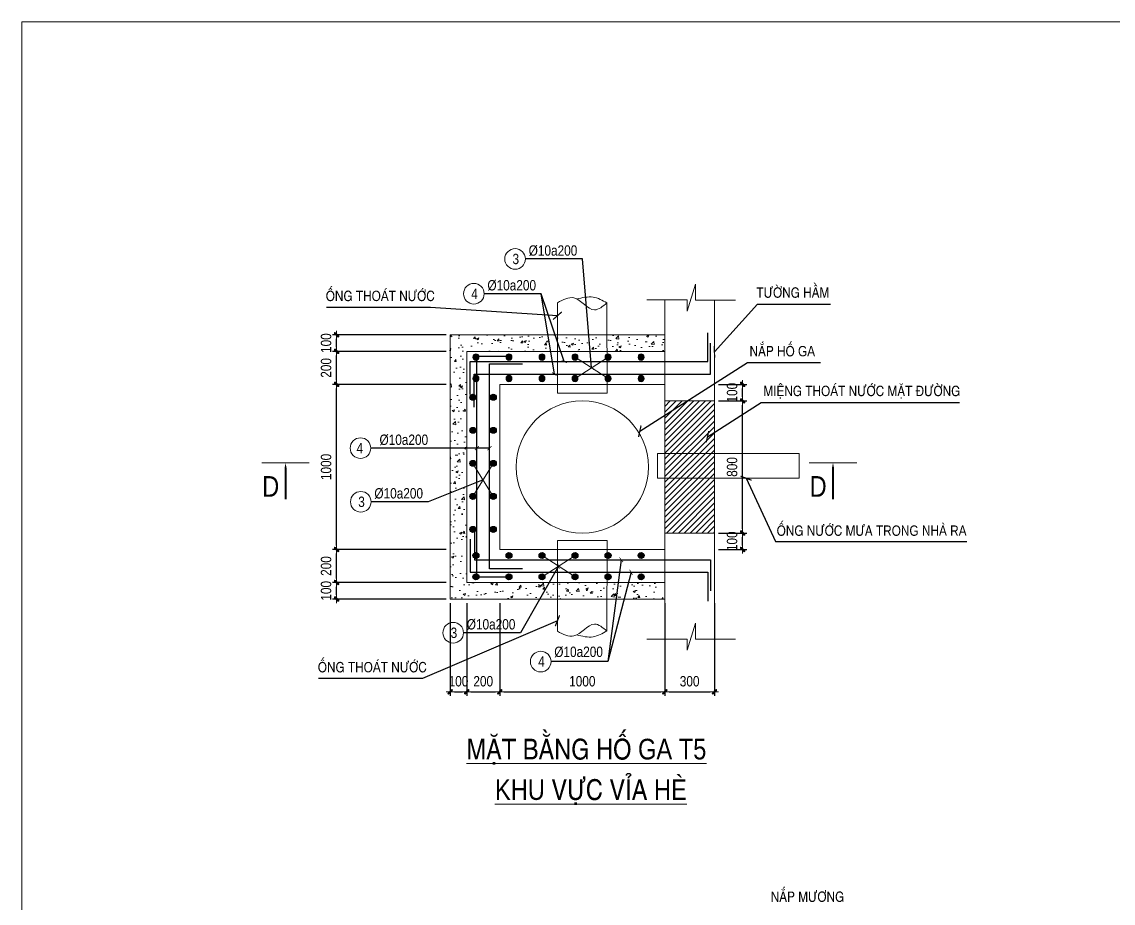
# Model space of a CAD drawing. Header units: millimetres. Extents: x -3568569 to -3536212, y 773195 to 801582.
# Drawn here: x -3553663 to -3547054, y 796245 to 801582 of the extents above; entities that cross this region are included whole.
import ezdxf
from ezdxf.enums import TextEntityAlignment as Align

# ---------------------------------------------------------------- set-up
doc = ezdxf.new("R2010")
doc.units = ezdxf.units.MM
doc.header["$MEASUREMENT"] = 0
doc.layers.get('0').update_dxf_attribs({"lineweight": 9})
doc.layers.get('Defpoints').update_dxf_attribs({"color": 10, "lineweight": 0})
for name, color, linetype, lineweight in [("'S_Concrete_Hatch_252", 252, 'Continuous', 9), ('chunho.q', 1, 'Continuous', 13), ('CTHEP', 4, 'Continuous', 30), ('DBAO', 2, 'Continuous', 13), ('KTH', 154, 'Continuous', 15), ('Net cat Betong', 6, 'Continuous', 40), ('STICK', 1, 'Continuous', 9), ('TEXT', 7, 'Continuous', 15)]:
    doc.layers.add(name, color=color, linetype=linetype, lineweight=lineweight)
for name, color, linetype in [('D-TEXT', 1, 'Continuous'), ('MEP-H-TXT25', 7, 'Continuous'), ('Wall Hatch', 134, 'Continuous')]:
    doc.layers.add(name, color=color, linetype=linetype)
doc.styles.add('Star-HelCon', font='VHELVCN_0.TTF')
doc.styles.add('TTP-HelCon', font='VHELVCN_0.TTF')
doc.dimstyles.new('TTP-25', dxfattribs={"dimscale": 25, "dimtxt": 2.5, "dimasz": 1, "dimexe": 1, "dimexo": 1, "dimgap": 0.09, "dimtad": 0, "dimdec": 4, "dimrnd": 5, "dimzin": 9, "dimdsep": 46, "dimtxsty": 'TTP-HelCon', "dimblk": 'Stick', "dimcen": 0.09, "dimdle": 1.5, "dimclrd": 256, "dimclre": 256, "dimclrt": 1, "dimadec": 0, "dimazin": 0, "dimtfac": 1, "dimtdec": 4, "dimtmove": 0, "dimatfit": 3, "dimldrblk": 'ARCHTICK', "dimfxl": 1, "dimtvp": 1, "dimtolj": 1, "dimtzin": 0, "dimarcsym": 0})

# ---------------------------------------------------------------- blocks, each defined once
blk = doc.blocks.new('Stick')
at = {"layer": 'STICK'}
h = blk.add_hatch(color=256, dxfattribs=at)
edge = h.paths.add_edge_path()
edge.add_line((0.3, 0.5), (-0.5, -0.3))
edge.add_arc((-0.4, -0.4), 0.141, 135, 315)
edge.add_line((-0.3, -0.5), (0.5, 0.3))
edge.add_arc((0.4, 0.4), 0.141, 315, 495)
blk.add_line((1, 0), (-1, 0), dxfattribs=at)
blk.add_lwpolyline([(0.3, 0.5), (-0.5, -0.3, 1), (-0.3, -0.5), (0.5, 0.3, 1), (0.3, 0.5, 1)], format="xyb", dxfattribs=at)
blk = doc.blocks.new('*U179')
at = {"layer": 'Wall Hatch'}
h = blk.add_hatch(color=2, dxfattribs=at)
h.dxf.hatch_style = 1
h.paths.add_polyline_path([(-18, 0, 1), (18, 0, 1)])
at = {"layer": 'D-TEXT'}
blk.add_circle((0, 0), 18, dxfattribs=at)
blk = doc.blocks.new('*U180')
at = {"layer": 'Net cat Betong', "color": 0, "linetype": 'ByBlock', "lineweight": -2, "transparency": 16777216}
for p in [(0, 1000), (0, 800), (0, 600), (0, 400), (0, 200), (0, 0)]:
    blk.add_blockref('*U179', p, dxfattribs=at)
blk = doc.blocks.new('*U178')
at = {"layer": 'Wall Hatch'}
h = blk.add_hatch(color=2, dxfattribs=at)
h.dxf.hatch_style = 1
h.paths.add_polyline_path([(-18, 0, 1), (18, 0, 1)])
at = {"layer": 'D-TEXT'}
blk.add_circle((0, 0), 18, dxfattribs=at)
blk = doc.blocks.new('*U177')
at = {"layer": 'Net cat Betong', "color": 0, "linetype": 'ByBlock', "lineweight": -2, "transparency": 16777216}
for p in [(0, 1000), (0, 800), (0, 600), (0, 400), (0, 200), (0, 0)]:
    blk.add_blockref('*U178', p, dxfattribs=at)
blk = doc.blocks.new('*U183')
at = {"layer": 'Wall Hatch'}
h = blk.add_hatch(color=2, dxfattribs=at)
h.dxf.hatch_style = 1
h.paths.add_polyline_path([(-18, 0, 1), (18, 0, 1)])
at = {"layer": 'D-TEXT'}
blk.add_circle((0, 0), 18, dxfattribs=at)
blk = doc.blocks.new('*U184')
at = {"layer": 'Net cat Betong', "color": 0, "linetype": 'ByBlock', "lineweight": -2, "transparency": 16777216}
for p in [(0, 1000), (0, 800), (0, 600), (0, 400), (0, 200), (0, 0)]:
    blk.add_blockref('*U183', p, dxfattribs=at)
blk = doc.blocks.new('*U182')
at = {"layer": 'Wall Hatch'}
h = blk.add_hatch(color=2, dxfattribs=at)
h.dxf.hatch_style = 1
h.paths.add_polyline_path([(-18, 0, 1), (18, 0, 1)])
at = {"layer": 'D-TEXT'}
blk.add_circle((0, 0), 18, dxfattribs=at)
blk = doc.blocks.new('*U181')
at = {"layer": 'Net cat Betong', "color": 0, "linetype": 'ByBlock', "lineweight": -2, "transparency": 16777216}
for p in [(0, 1000), (0, 800), (0, 600), (0, 400), (0, 200), (0, 0)]:
    blk.add_blockref('*U182', p, dxfattribs=at)
blk = doc.blocks.new('*U185')
at = {"layer": 'Wall Hatch'}
h = blk.add_hatch(color=2, dxfattribs=at)
h.dxf.hatch_style = 1
h.paths.add_polyline_path([(18, 0, 1), (-18, 0, 1)])
at = {"layer": 'D-TEXT'}
blk.add_circle((0, 0), 18, dxfattribs=at)
blk = doc.blocks.new('*U186')
at = {"layer": 'Net cat Betong', "color": 0, "linetype": 'ByBlock', "lineweight": -2, "transparency": 16777216}
for p in [(0, 800), (0, 600), (0, 400), (0, 200), (0, 0)]:
    blk.add_blockref('*U185', p, dxfattribs=at)
blk = doc.blocks.new('*U187')
at = {"layer": 'Wall Hatch'}
h = blk.add_hatch(color=2, dxfattribs=at)
h.dxf.hatch_style = 1
h.paths.add_polyline_path([(18, 0, 1), (-18, 0, 1)])
at = {"layer": 'D-TEXT'}
blk.add_circle((0, 0), 18, dxfattribs=at)
blk = doc.blocks.new('*U188')
at = {"layer": 'Net cat Betong', "color": 0, "linetype": 'ByBlock', "lineweight": -2, "transparency": 16777216}
for p in [(0, 800), (0, 600), (0, 400), (0, 200), (0, 0)]:
    blk.add_blockref('*U187', p, dxfattribs=at)
blk = doc.blocks.new('*D204')
at = {"layer": 'Defpoints', "color": 0, "ltscale": 0.8, "transparency": 16777216}
for p in [(-3551069, 798086.5), (-3550969, 798086.5), (-3550969, 797524.4)]:
    blk.add_point(p, dxfattribs=at)
at = {"layer": 'KTH', "lineweight": -2, "ltscale": 0.8, "transparency": 16777216}
for p, q in [((-3551069, 798061.5), (-3551069, 797499.4)), ((-3550969, 798061.5), (-3550969, 797499.4)), ((-3551044, 797524.4), (-3550994, 797524.4))]:
    blk.add_line(p, q, dxfattribs=at)
at = {"layer": 'KTH', "lineweight": -2, "ltscale": 0.8, "transparency": 16777216, "xscale": 25, "yscale": 25, "zscale": 25, "rotation": 180}
blk.add_blockref('Stick', (-3551069, 797524.4), dxfattribs=at)
at = {"layer": 'KTH', "lineweight": -2, "ltscale": 0.8, "transparency": 16777216, "xscale": 25, "yscale": 25, "zscale": 25}
blk.add_blockref('Stick', (-3550969, 797524.4), dxfattribs=at)
at = {"layer": 'KTH', "color": 1, "ltscale": 0.8, "transparency": 16777216, "insert": (-3551019, 797588.3), "char_height": 62.5, "attachment_point": 5, "style": 'TTP-HelCon'}
blk.add_mtext('\\A1;100', dxfattribs=at)
blk = doc.blocks.new('_ArchTick')
at = {"color": 0, "linetype": 'ByBlock', "const_width": 0.15}
blk.add_lwpolyline([(-0.5, -0.5), (0.5, 0.5)], dxfattribs=at)
blk = doc.blocks.new('*D205')
at = {"layer": 'Defpoints', "color": 0, "ltscale": 0.8, "transparency": 16777216}
for p in [(-3550969, 798086.5), (-3550769, 798086.5), (-3550769, 797524.4)]:
    blk.add_point(p, dxfattribs=at)
at = {"layer": 'KTH', "lineweight": -2, "ltscale": 0.8, "transparency": 16777216}
for p, q in [((-3550969, 798061.5), (-3550969, 797499.4)), ((-3550769, 798061.5), (-3550769, 797499.4)), ((-3550944, 797524.4), (-3550794, 797524.4))]:
    blk.add_line(p, q, dxfattribs=at)
at = {"layer": 'KTH', "lineweight": -2, "ltscale": 0.8, "transparency": 16777216, "xscale": 25, "yscale": 25, "zscale": 25, "rotation": 180}
blk.add_blockref('Stick', (-3550969, 797524.4), dxfattribs=at)
at = {"layer": 'KTH', "lineweight": -2, "ltscale": 0.8, "transparency": 16777216, "xscale": 25, "yscale": 25, "zscale": 25}
blk.add_blockref('Stick', (-3550769, 797524.4), dxfattribs=at)
at = {"layer": 'KTH', "color": 1, "ltscale": 0.8, "transparency": 16777216, "insert": (-3550869, 797588.3), "char_height": 62.5, "attachment_point": 5, "style": 'TTP-HelCon'}
blk.add_mtext('\\A1;200', dxfattribs=at)
blk = doc.blocks.new('*D206')
at = {"layer": 'Defpoints', "color": 0, "ltscale": 0.8, "transparency": 16777216}
for p in [(-3550769, 798086.5), (-3549769, 798086.5), (-3549769, 797524.4)]:
    blk.add_point(p, dxfattribs=at)
at = {"layer": 'KTH', "lineweight": -2, "ltscale": 0.8, "transparency": 16777216}
for p, q in [((-3550769, 798061.5), (-3550769, 797499.4)), ((-3549769, 798061.5), (-3549769, 797499.4)), ((-3550744, 797524.4), (-3549794, 797524.4))]:
    blk.add_line(p, q, dxfattribs=at)
at = {"layer": 'KTH', "lineweight": -2, "ltscale": 0.8, "transparency": 16777216, "xscale": 25, "yscale": 25, "zscale": 25, "rotation": 180}
blk.add_blockref('Stick', (-3550769, 797524.4), dxfattribs=at)
at = {"layer": 'KTH', "lineweight": -2, "ltscale": 0.8, "transparency": 16777216, "xscale": 25, "yscale": 25, "zscale": 25}
blk.add_blockref('Stick', (-3549769, 797524.4), dxfattribs=at)
at = {"layer": 'KTH', "color": 1, "ltscale": 0.8, "transparency": 16777216, "insert": (-3550269, 797588.3), "char_height": 62.5, "attachment_point": 5, "style": 'TTP-HelCon'}
blk.add_mtext('\\A1;1000', dxfattribs=at)
blk = doc.blocks.new('*D207')
at = {"layer": 'Defpoints', "color": 0, "ltscale": 0.8, "transparency": 16777216}
for p in [(-3549769, 798086.5), (-3549469, 798086.5), (-3549469, 797524.4)]:
    blk.add_point(p, dxfattribs=at)
at = {"layer": 'KTH', "lineweight": -2, "ltscale": 0.8, "transparency": 16777216}
for p, q in [((-3549769, 798061.5), (-3549769, 797499.4)), ((-3549469, 798061.5), (-3549469, 797499.4)), ((-3549744, 797524.4), (-3549494, 797524.4))]:
    blk.add_line(p, q, dxfattribs=at)
at = {"layer": 'KTH', "lineweight": -2, "ltscale": 0.8, "transparency": 16777216, "xscale": 25, "yscale": 25, "zscale": 25, "rotation": 180}
blk.add_blockref('Stick', (-3549769, 797524.4), dxfattribs=at)
at = {"layer": 'KTH', "lineweight": -2, "ltscale": 0.8, "transparency": 16777216, "xscale": 25, "yscale": 25, "zscale": 25}
blk.add_blockref('Stick', (-3549469, 797524.4), dxfattribs=at)
at = {"layer": 'KTH', "color": 1, "ltscale": 0.8, "transparency": 16777216, "insert": (-3549619, 797588.3), "char_height": 62.5, "attachment_point": 5, "style": 'TTP-HelCon'}
blk.add_mtext('\\A1;300', dxfattribs=at)
blk = doc.blocks.new('*D208')
at = {"layer": 'Defpoints', "color": 0, "ltscale": 0.8, "transparency": 16777216}
for p in [(-3551756.8, 798186.5), (-3551069, 798186.5), (-3551069, 798086.5)]:
    blk.add_point(p, dxfattribs=at)
at = {"layer": 'KTH', "lineweight": -2, "ltscale": 0.8, "transparency": 16777216}
for p, q in [((-3551094, 798186.5), (-3551781.8, 798186.5)), ((-3551756.8, 798111.5), (-3551756.8, 798161.5)), ((-3551094, 798086.5), (-3551781.8, 798086.5))]:
    blk.add_line(p, q, dxfattribs=at)
at = {"layer": 'KTH', "lineweight": -2, "ltscale": 0.8, "transparency": 16777216, "xscale": 25, "yscale": 25, "zscale": 25}
for p, rotation in [((-3551756.8, 798186.5), 90), ((-3551756.8, 798086.5), 270)]:
    blk.add_blockref('Stick', p, dxfattribs=dict(at, rotation=rotation))
at = {"layer": 'KTH', "color": 1, "ltscale": 0.8, "transparency": 16777216, "insert": (-3551820.6, 798136.5), "char_height": 62.5, "attachment_point": 5, "rotation": 90, "style": 'TTP-HelCon'}
blk.add_mtext('\\A1;100', dxfattribs=at)
blk = doc.blocks.new('*D209')
at = {"layer": 'Defpoints', "color": 0, "ltscale": 0.8, "transparency": 16777216}
for p in [(-3551756.8, 798386.5), (-3551069, 798386.5), (-3551069, 798186.5)]:
    blk.add_point(p, dxfattribs=at)
at = {"layer": 'KTH', "lineweight": -2, "ltscale": 0.8, "transparency": 16777216}
for p, q in [((-3551094, 798386.5), (-3551781.8, 798386.5)), ((-3551756.8, 798211.5), (-3551756.8, 798361.5)), ((-3551094, 798186.5), (-3551781.8, 798186.5))]:
    blk.add_line(p, q, dxfattribs=at)
at = {"layer": 'KTH', "lineweight": -2, "ltscale": 0.8, "transparency": 16777216, "xscale": 25, "yscale": 25, "zscale": 25}
for p, rotation in [((-3551756.8, 798386.5), 90), ((-3551756.8, 798186.5), 270)]:
    blk.add_blockref('Stick', p, dxfattribs=dict(at, rotation=rotation))
at = {"layer": 'KTH', "color": 1, "ltscale": 0.8, "transparency": 16777216, "insert": (-3551820.6, 798286.5), "char_height": 62.5, "attachment_point": 5, "rotation": 90, "style": 'TTP-HelCon'}
blk.add_mtext('\\A1;200', dxfattribs=at)
blk = doc.blocks.new('*D210')
at = {"layer": 'Defpoints', "color": 0, "ltscale": 0.8, "transparency": 16777216}
for p in [(-3551756.8, 799386.5), (-3551069, 799386.5), (-3551069, 798386.5)]:
    blk.add_point(p, dxfattribs=at)
at = {"layer": 'KTH', "lineweight": -2, "ltscale": 0.8, "transparency": 16777216}
for p, q in [((-3551094, 799386.5), (-3551781.8, 799386.5)), ((-3551756.8, 798411.5), (-3551756.8, 799361.5)), ((-3551094, 798386.5), (-3551781.8, 798386.5))]:
    blk.add_line(p, q, dxfattribs=at)
at = {"layer": 'KTH', "lineweight": -2, "ltscale": 0.8, "transparency": 16777216, "xscale": 25, "yscale": 25, "zscale": 25}
for p, rotation in [((-3551756.8, 799386.5), 90), ((-3551756.8, 798386.5), 270)]:
    blk.add_blockref('Stick', p, dxfattribs=dict(at, rotation=rotation))
at = {"layer": 'KTH', "color": 1, "ltscale": 0.8, "transparency": 16777216, "insert": (-3551820.6, 798886.5), "char_height": 62.5, "attachment_point": 5, "rotation": 90, "style": 'TTP-HelCon'}
blk.add_mtext('\\A1;1000', dxfattribs=at)
blk = doc.blocks.new('*D211')
at = {"layer": 'Defpoints', "color": 0, "ltscale": 0.8, "transparency": 16777216}
for p in [(-3551756.8, 799586.5), (-3551069, 799586.5), (-3551069, 799386.5)]:
    blk.add_point(p, dxfattribs=at)
at = {"layer": 'KTH', "lineweight": -2, "ltscale": 0.8, "transparency": 16777216}
for p, q in [((-3551094, 799586.5), (-3551781.8, 799586.5)), ((-3551756.8, 799411.5), (-3551756.8, 799561.5)), ((-3551094, 799386.5), (-3551781.8, 799386.5))]:
    blk.add_line(p, q, dxfattribs=at)
at = {"layer": 'KTH', "lineweight": -2, "ltscale": 0.8, "transparency": 16777216, "xscale": 25, "yscale": 25, "zscale": 25}
for p, rotation in [((-3551756.8, 799586.5), 90), ((-3551756.8, 799386.5), 270)]:
    blk.add_blockref('Stick', p, dxfattribs=dict(at, rotation=rotation))
at = {"layer": 'KTH', "color": 1, "ltscale": 0.8, "transparency": 16777216, "insert": (-3551820.6, 799486.5), "char_height": 62.5, "attachment_point": 5, "rotation": 90, "style": 'TTP-HelCon'}
blk.add_mtext('\\A1;200', dxfattribs=at)
blk = doc.blocks.new('*D212')
at = {"layer": 'Defpoints', "color": 0, "ltscale": 0.8, "transparency": 16777216}
for p in [(-3551756.8, 799686.5), (-3551069, 799686.5), (-3551069, 799586.5)]:
    blk.add_point(p, dxfattribs=at)
at = {"layer": 'KTH', "lineweight": -2, "ltscale": 0.8, "transparency": 16777216}
for p, q in [((-3551094, 799686.5), (-3551781.8, 799686.5)), ((-3551756.8, 799611.5), (-3551756.8, 799661.5)), ((-3551094, 799586.5), (-3551781.8, 799586.5))]:
    blk.add_line(p, q, dxfattribs=at)
at = {"layer": 'KTH', "lineweight": -2, "ltscale": 0.8, "transparency": 16777216, "xscale": 25, "yscale": 25, "zscale": 25}
for p, rotation in [((-3551756.8, 799686.5), 90), ((-3551756.8, 799586.5), 270)]:
    blk.add_blockref('Stick', p, dxfattribs=dict(at, rotation=rotation))
at = {"layer": 'KTH', "color": 1, "ltscale": 0.8, "transparency": 16777216, "insert": (-3551820.6, 799636.5), "char_height": 62.5, "attachment_point": 5, "rotation": 90, "style": 'TTP-HelCon'}
blk.add_mtext('\\A1;100', dxfattribs=at)
blk = doc.blocks.new('*D214')
at = {"layer": 'Defpoints', "color": 0, "ltscale": 0.8, "transparency": 16777216}
for p in [(-3549469, 798486.5), (-3549298, 798486.5), (-3549469, 798386.5)]:
    blk.add_point(p, dxfattribs=at)
at = {"layer": 'KTH', "lineweight": -2, "ltscale": 0.8, "transparency": 16777216}
for p, q in [((-3549444, 798486.5), (-3549273, 798486.5)), ((-3549298, 798411.5), (-3549298, 798461.5)), ((-3549444, 798386.5), (-3549273, 798386.5))]:
    blk.add_line(p, q, dxfattribs=at)
at = {"layer": 'KTH', "lineweight": -2, "ltscale": 0.8, "transparency": 16777216, "xscale": 25, "yscale": 25, "zscale": 25}
for p, rotation in [((-3549298, 798486.5), 90), ((-3549298, 798386.5), 270)]:
    blk.add_blockref('Stick', p, dxfattribs=dict(at, rotation=rotation))
at = {"layer": 'KTH', "color": 1, "ltscale": 0.8, "transparency": 16777216, "insert": (-3549361.8, 798436.5), "char_height": 62.5, "attachment_point": 5, "rotation": 90, "style": 'TTP-HelCon'}
blk.add_mtext('\\A1;100', dxfattribs=at)
blk = doc.blocks.new('*D215')
at = {"layer": 'Defpoints', "color": 0, "ltscale": 0.8, "transparency": 16777216}
for p in [(-3549469, 799286.5), (-3549298, 799286.5), (-3549469, 798486.5)]:
    blk.add_point(p, dxfattribs=at)
at = {"layer": 'KTH', "lineweight": -2, "ltscale": 0.8, "transparency": 16777216}
for p, q in [((-3549444, 799286.5), (-3549273, 799286.5)), ((-3549298, 798511.5), (-3549298, 799261.5)), ((-3549444, 798486.5), (-3549273, 798486.5))]:
    blk.add_line(p, q, dxfattribs=at)
at = {"layer": 'KTH', "lineweight": -2, "ltscale": 0.8, "transparency": 16777216, "xscale": 25, "yscale": 25, "zscale": 25}
for p, rotation in [((-3549298, 799286.5), 90), ((-3549298, 798486.5), 270)]:
    blk.add_blockref('Stick', p, dxfattribs=dict(at, rotation=rotation))
at = {"layer": 'KTH', "color": 1, "ltscale": 0.8, "transparency": 16777216, "insert": (-3549361.8, 798886.5), "char_height": 62.5, "attachment_point": 5, "rotation": 90, "style": 'TTP-HelCon'}
blk.add_mtext('\\A1;800', dxfattribs=at)
blk = doc.blocks.new('*D216')
at = {"layer": 'Defpoints', "color": 0, "ltscale": 0.8, "transparency": 16777216}
for p in [(-3549469, 799386.5), (-3549298, 799386.5), (-3549469, 799286.5)]:
    blk.add_point(p, dxfattribs=at)
at = {"layer": 'KTH', "lineweight": -2, "ltscale": 0.8, "transparency": 16777216}
for p, q in [((-3549444, 799386.5), (-3549273, 799386.5)), ((-3549298, 799311.5), (-3549298, 799361.5)), ((-3549444, 799286.5), (-3549273, 799286.5))]:
    blk.add_line(p, q, dxfattribs=at)
at = {"layer": 'KTH', "lineweight": -2, "ltscale": 0.8, "transparency": 16777216, "xscale": 25, "yscale": 25, "zscale": 25}
for p, rotation in [((-3549298, 799386.5), 90), ((-3549298, 799286.5), 270)]:
    blk.add_blockref('Stick', p, dxfattribs=dict(at, rotation=rotation))
at = {"layer": 'KTH', "color": 1, "ltscale": 0.8, "transparency": 16777216, "insert": (-3549361.8, 799336.5), "char_height": 62.5, "attachment_point": 5, "rotation": 90, "style": 'TTP-HelCon'}
blk.add_mtext('\\A1;100', dxfattribs=at)

msp = doc.modelspace()

# ---------------------------------------------------------------- hatches: boundary and pattern name
at = {"layer": "'S_Concrete_Hatch_252"}
h = msp.add_hatch(dxfattribs=at)
h.set_pattern_fill('AR-CONC', color=256, scale=20)
h.set_pattern_definition([(50, (-3560055.25, 786400.95), (143.452, -12.5504), [15, -165]), (355, (-3560055.25, 786400.95), (-27.7503, 150.4384), [12, -132]), (100.4514, (-3560043.29, 786399.9), (115.7018, 137.888), [12.748, -140.2284]), (46.1842, (-3560055.25, 786440.95), (213.4483, -33.1039), [22.5, -247.5]), (96.6356, (-3560037.46, 786438.2), (186.9324, 194.8237), [19.122, -210.3428]), (351.1842, (-3560055.25, 786440.95), (186.9324, 194.8237), [18, -198]), (21, (-3560035.25, 786430.95), (119.3814, -80.5238), [15, -165]), (326, (-3560035.25, 786430.95), (48.6631, 145.03), [12, -132]), (71.4514, (-3560025.3, 786424.24), (168.0445, 64.5062), [12.748, -140.2284]), (37.5, (-3560055.245, 786400.95), (2.43197, 66.57877), [0, -130.4, 0, -134, 0, -132.5]), (7.5, (-3560055.245, 786400.95), (52.6139, 78.88234), [0, -76.4, 0, -127.4, 0, -50.5]), (327.5, (-3560099.845, 786400.95), (106.76449, -4.51097), [0, -50, 0, -156, 0, -207]), (317.5, (-3560119.845, 786400.95), (116.63723, 20.021), [0, -65, 0, -103.6, 0, -147])])
h.paths.add_polyline_path([(-3551069.0421, 798086.45777), (-3549769.0421, 798086.45777), (-3549769.0421, 799686.45777), (-3551069.0421, 799686.45777)])
h.paths.add_polyline_path([(-3550969.0421, 798186.45777), (-3549769.0421, 798186.45777), (-3549769.0421, 799586.45777), (-3550969.0421, 799586.45777)], flags=16)
h = msp.add_hatch(dxfattribs=at)
h.set_pattern_fill('ANSI31', color=256, scale=200)
h.set_pattern_definition([(45, (-3552749.265, 801435.054), (-17.67767, 17.67767), [])])
h.paths.add_polyline_path([(-3549769.0421, 799286.45777), (-3549469.0421, 799286.45777), (-3549469.0421, 798486.45777), (-3549769.0421, 798486.45777)])

# ---------------------------------------------------------------- linework, layer by layer
for p, q in [((-3550313.14276, 799551.91974), (-3550113.14276, 799422.29979)), ((-3550113.14276, 799551.91974), (-3550313.14276, 799422.29979)), ((-3552210.02233, 798911.01784), (-3551922.27269, 798911.01784)), ((-3550931.50635, 798908.37746), (-3550807.95854, 798708.37746)), ((-3550807.95854, 798908.37746), (-3550931.50635, 798708.37746)), ((-3548894.67848, 798911.01784), (-3548606.92883, 798911.01784)), ((-3550513.14276, 798350.61575), (-3550313.14276, 798220.99579)), ((-3550313.14276, 798350.61575), (-3550513.14276, 798220.99579))]:
    msp.add_line(p, q, dxfattribs=at)
for points in [[(-3549878.3635, 799898.58538), (-3549633.41307, 799898.58538), (-3549633.41307, 799830.37245), (-3549584.26748, 799994.49041), (-3549584.26748, 799897.57062), (-3549341.30454, 799897.57062)], [(-3550419.66179, 799881.24566), (-3550419.10799, 799332.47941), (-3550119.10799, 799332.47941), (-3550119.66179, 799881.24566)], [(-3550419.66179, 797891.66988), (-3550419.10799, 798440.43613), (-3550119.10799, 798440.43613), (-3550119.66179, 797891.66988)], [(-3549878.3635, 797844.37027), (-3549633.41307, 797844.37027), (-3549633.41307, 797776.15734), (-3549584.26748, 797940.2753), (-3549584.26748, 797843.35551), (-3549341.30454, 797843.35551)]]:
    msp.add_lwpolyline(points, dxfattribs=at)
for points in [[(-3551069.0421, 798086.45777), (-3549769.0421, 798086.45777), (-3549769.0421, 799686.45777), (-3551069.0421, 799686.45777)], [(-3549769.0421, 799286.45777), (-3549469.0421, 799286.45777), (-3549469.0421, 798486.45777), (-3549769.0421, 798486.45777)], [(-3549813.70718, 798967.95133), (-3548955.9588, 798968.24775), (-3548955.9588, 798818.24775), (-3549813.62053, 798817.95138)]]:
    msp.add_lwpolyline(points, close=True, dxfattribs=at)
for centre, radius in [((-3550676.03186, 800146.1293), 62.5), ((-3550925.9066, 799935.65933), 62.5), ((-3550269.0421, 798886.45777), 400), ((-3551612.45606, 799000.46398), 62.5), ((-3551610.40931, 798675.57371), 62.5), ((-3551050.97476, 797882.37336), 62.5), ((-3550520.98919, 797707.57056), 62.5)]:
    msp.add_circle(centre, radius, dxfattribs=at)
for points in [[(-3550419.66179, 799881.24566), (-3550319.35895, 799910.10377), (-3550195.37511, 799837.77884), (-3550119.66179, 799881.24566)], [(-3550119.65915, 799879.83324), (-3550203.76145, 799915.07778), (-3550302.6799, 799903.64944)], [(-3550419.66179, 797891.66988), (-3550319.35895, 797862.81176), (-3550195.37511, 797935.1367), (-3550119.66179, 797891.66988)], [(-3550119.65915, 797893.08229), (-3550203.76145, 797857.83776), (-3550302.6799, 797869.2661)]]:
    msp.add_spline(points, degree=3, dxfattribs=at)
at = {"layer": 'CTHEP'}
for p, q in [((-3549509.36681, 799524.33948), (-3549509.36681, 799698.66189)), ((-3549492.58997, 799448.57606), (-3549492.58997, 799636.50534)), ((-3550948.4742, 799324.33948), (-3550948.4742, 799524.33948)), ((-3550948.4742, 799524.33948), (-3549509.36681, 799524.33948)), ((-3550923.30095, 799248.57606), (-3550923.30095, 799448.57606)), ((-3550923.30095, 799448.57606), (-3549492.58997, 799448.57606)), ((-3550922.91678, 798524.33948), (-3550922.91678, 798324.33948)), ((-3550922.91678, 798324.33948), (-3549492.58997, 798324.33948)), ((-3549492.58997, 798324.33948), (-3549492.58997, 798136.41019))]:
    msp.add_line(p, q, dxfattribs=at)
for points in [[(-3550706.92381, 798219.31004), (-3550906.92381, 798219.31004), (-3550906.92381, 799556.45777), (-3550706.92381, 799556.45777)], [(-3550631.16039, 798269.83333), (-3550831.16039, 798269.83333), (-3550831.16039, 799510.03406), (-3550631.16039, 799510.03406)], [(-3550949.08082, 798448.57606), (-3550949.08082, 798248.57606), (-3549509.36681, 798248.57606), (-3549509.36681, 798074.25364)]]:
    msp.add_lwpolyline(points, dxfattribs=at)
at = {"layer": 'DBAO'}
for p, q in [((-3549769.0421, 797844.37027), (-3549769.0421, 799898.58538)), ((-3549469.0421, 797844.37027), (-3549469.0421, 799898.58538)), ((-3549769.0421, 799286.45777), (-3549469.0421, 799286.45777)), ((-3549769.0421, 798486.45777), (-3549469.0421, 798486.45777))]:
    msp.add_line(p, q, dxfattribs=at)
for points in [[(-3550969.0421, 798186.45777), (-3549769.0421, 798186.45777), (-3549769.0421, 799586.45777), (-3550969.0421, 799586.45777)], [(-3550769.0421, 798386.45777), (-3549769.0421, 798386.45777), (-3549769.0421, 799386.45777), (-3550769.0421, 799386.45777)]]:
    msp.add_lwpolyline(points, close=True, dxfattribs=at)
at = {"layer": 'Defpoints'}
msp.add_lwpolyline([(-3553663.3981, 790666.77995), (-3540410.54605, 790666.77995), (-3540410.54605, 801582.27552), (-3553663.3981, 801582.27552)], close=True, dxfattribs=at)
at = {"layer": 'MEP-H-TXT25', "color": 0, "ltscale": 0.8, "flags": 128}
for points in [[(-3552066.09686, 798911.01784, 0, 46.66667, 0), (-3552066.09686, 798794.34806, 11.66667, 11.66667, 0), (-3552066.09686, 798690.92272, 11.66667, 11.66667, 0)], [(-3548750.75301, 798911.01784, 0, 46.66667, 0), (-3548750.75301, 798794.34806, 11.66667, 11.66667, 0), (-3548750.75301, 798690.92272, 11.66667, 11.66667, 0)]]:
    msp.add_lwpolyline(points, format="xyseb", dxfattribs=at)

# ---------------------------------------------------------------- block references
at = {"layer": 'Net cat Betong', "color": 2, "xscale": -1, "rotation": 270}
for name, p in [('*U177', (-3550913.14276, 799551.91974)), ('*U180', (-3550913.14276, 799422.29979))]:
    msp.add_blockref(name, p, dxfattribs=at)
at = {"layer": 'Net cat Betong', "color": 2}
for name, p in [('*U186', (-3550931.50635, 798508.37746)), ('*U188', (-3550807.95854, 798508.37746))]:
    msp.add_blockref(name, p, dxfattribs=at)
at = {"layer": 'Net cat Betong', "color": 2, "rotation": 270}
for name, p in [('*U184', (-3550913.14276, 798350.61575)), ('*U181', (-3550913.14276, 798220.99579))]:
    msp.add_blockref(name, p, dxfattribs=at)

# ---------------------------------------------------------------- texts
at = {"layer": 'chunho.q', "style": 'TTP-HelCon'}
for s, p in [('Þ10a200', (-3550593.91737, 800166.1293)), ('Þ10a200', (-3550843.7921, 799955.65933)), ('TÖÔØNG HAÀM', (-3549214.37056, 799911.50787)), ('OÁNG THOAÙT NÖÔÙC', (-3551822.70086, 799891.24271)), ('NAÉP HOÁ GA', (-3549256.2688, 799556.63206)), ('MIEÄNG THOAÙT NÖÔÙC MAËT ÑÖÔØNG', (-3549172.39762, 799315.66085)), ('Þ10a200', (-3551497.33193, 799020.11171)), ('Þ10a200', (-3551528.29482, 798695.57371)), ('OÁNG NÖÔÙC MÖA TRONG NHAØ RA', (-3549091.91892, 798469.63899)), ('Þ10a200', (-3550968.86026, 797902.37336)), ('Þ10a200', (-3550438.8747, 797735.82269)), ('OÁNG THOAÙT NÖÔÙC', (-3551870.93091, 797642.85323)), ('NAÉP MÖÔNG', (-3549128.08907, 796252.71116))]:
    msp.add_text(s, height=62.5, dxfattribs=at).set_placement(p)
at = {"layer": 'TEXT', "color": 1, "style": 'Star-HelCon'}
for s, p in [('3', (-3550671.8652, 800146.1293)), ('4', (-3550921.73993, 799935.65933)), ('4', (-3551616.62273, 799000.46398)), ('3', (-3551606.24265, 798675.57371)), ('3', (-3551046.80809, 797882.37336)), ('4', (-3550516.82252, 797707.57056))]:
    msp.add_text(s, height=62.5, dxfattribs=at).set_placement(p, align=Align.MIDDLE)
at = {"layer": 'TEXT', "color": 1, "style": 'TTP-HelCon'}
for s, p in [('D', (-3552207.93668, 798705.97954)), ('D', (-3548892.59283, 798705.97954)), ('%%UKHU VÖÏC VÆA HEØ', (-3550798.01263, 796870.01182))]:
    msp.add_text(s, height=125, dxfattribs=at).set_placement(p)
msp.add_text('%%UMAËT BAÈNG HOÁ GA T5', height=125, dxfattribs=at).set_placement((-3550244.17318, 797115.19189), align=Align.CENTER)

# ---------------------------------------------------------------- dimensions: what is measured, and where the dimension line sits
at = {"layer": 'KTH', "color": 2, "ltscale": 0.8}
for base, p1, p2, picture, middle in [((-3551756.79802, 799686.45777), (-3551069.0421, 799586.45777), (-3551069.0421, 799686.45777), '*D212', (-3551756.79802, 799636.45777)), ((-3549297.97568, 799386.45777), (-3549469.0421, 799286.45777), (-3549469.0421, 799386.45777), '*D216', (-3549297.97568, 799336.45777)), ((-3549297.97568, 798486.45777), (-3549469.0421, 798386.45777), (-3549469.0421, 798486.45777), '*D214', (-3549297.97568, 798436.45777)), ((-3551756.79802, 798186.45777), (-3551069.0421, 798086.45777), (-3551069.0421, 798186.45777), '*D208', (-3551756.79802, 798136.45777))]:
    dim = msp.add_linear_dim(base=base, p1=p1, p2=p2, angle=90, dimstyle='TTP-25', dxfattribs=at)
    dim.commit()
    dim.dimension.update_dxf_attribs({"geometry": picture, "text_midpoint": middle, "dimtype": 160})
for base, p1, p2, picture, middle in [((-3551756.79802, 799586.45777), (-3551069.0421, 799386.45777), (-3551069.0421, 799586.45777), '*D211', (-3551820.63136, 799486.45777)), ((-3551756.79802, 799386.45777), (-3551069.0421, 798386.45777), (-3551069.0421, 799386.45777), '*D210', (-3551820.63136, 798886.45777)), ((-3549297.97568, 799286.45777), (-3549469.0421, 798486.45777), (-3549469.0421, 799286.45777), '*D215', (-3549361.80902, 798886.45777)), ((-3551756.79802, 798386.45777), (-3551069.0421, 798186.45777), (-3551069.0421, 798386.45777), '*D209', (-3551820.63136, 798286.45777))]:
    dim = msp.add_linear_dim(base=base, p1=p1, p2=p2, angle=90, dimstyle='TTP-25', dxfattribs=at)
    dim.commit()
    dim.dimension.update_dxf_attribs({"geometry": picture, "text_midpoint": middle})
dim = msp.add_linear_dim(base=(-3550969.0421, 797524.44639), p1=(-3551069.0421, 798086.45777), p2=(-3550969.0421, 798086.45777), dimstyle='TTP-25', dxfattribs=at)
dim.commit()
dim.dimension.update_dxf_attribs({"geometry": '*D204', "text_midpoint": (-3551019.0421, 797524.44639), "dimtype": 160})
for base, p1, p2, picture, middle in [((-3550769.0421, 797524.44639), (-3550969.0421, 798086.45777), (-3550769.0421, 798086.45777), '*D205', (-3550869.0421, 797588.27972)), ((-3549769.0421, 797524.44639), (-3550769.0421, 798086.45777), (-3549769.0421, 798086.45777), '*D206', (-3550269.0421, 797588.27972)), ((-3549469.0421, 797524.44639), (-3549769.0421, 798086.45777), (-3549469.0421, 798086.45777), '*D207', (-3549619.0421, 797588.27972))]:
    dim = msp.add_linear_dim(base=base, p1=p1, p2=p2, dimstyle='TTP-25', dxfattribs=at)
    dim.commit()
    dim.dimension.update_dxf_attribs({"geometry": picture, "text_midpoint": middle})

# ---------------------------------------------------------------- leaders
at = {"layer": "'S_Concrete_Hatch_252"}
for points in [[(-3550213.14276, 799487.10976), (-3550268.7549, 800146.1293), (-3550613.53186, 800146.1293)], [(-3550378.65523, 799524.33948), (-3550518.62963, 799935.65933), (-3550863.4066, 799935.65933)], [(-3550438.33517, 799448.57606), (-3550518.62963, 799935.65933), (-3550863.4066, 799935.65933)], [(-3550869.73244, 798808.37746), (-3551203.13235, 798675.57371), (-3551547.90931, 798675.57371)], [(-3550413.14276, 798285.80577), (-3550643.6978, 797882.37336), (-3550988.47476, 797882.37336)], [(-3550033.41776, 798324.33948), (-3550113.71223, 797707.57056), (-3550458.48919, 797707.57056)], [(-3549973.73782, 798248.57606), (-3550113.71223, 797707.57056), (-3550458.48919, 797707.57056)]]:
    msp.add_leader(points, dimstyle='TTP-25', dxfattribs=at)
for points, override in [([(-3549469.0421, 799584.41064), (-3549207.28416, 799873.01048), (-3548765.56255, 799873.01048)], {"dimasz": 2}), ([(-3550419.58238, 799802.55209), (-3551189.17875, 799852.74532), (-3551819.12837, 799852.74532)], {"dimasz": 2}), ([(-3549920.80348, 799102.85986), (-3549268.99073, 799518.13467), (-3548827.26911, 799518.13467)], {"dimasz": 2}), ([(-3549511.02592, 799069.52606), (-3549185.11955, 799277.16347), (-3547983.71623, 799277.16347)], {"dimasz": 2}), ([(-3550906.92381, 799000.60921), (-3551549.95606, 799000.65349), (-3551549.95617, 799000.34687)], {"dimgap": 0.09, "dimtad": 0}), ([(-3550831.16039, 799000.63317), (-3551549.95606, 799000.46398), (-3551549.95606, 799000.65349)], {"dimgap": 0.09, "dimtad": 0}), ([(-3549276.95724, 798818.14509), (-3549098.4105, 798434.23124), (-3547939.49439, 798434.27489)], {"dimasz": 2}), ([(-3550419.59759, 797955.2924), (-3551237.40879, 797604.35585), (-3551867.35841, 797604.35585)], {"dimasz": 2})]:
    msp.add_leader(points, dimstyle='TTP-25', override=override, dxfattribs=at)

doc.saveas('drawing.dxf')
